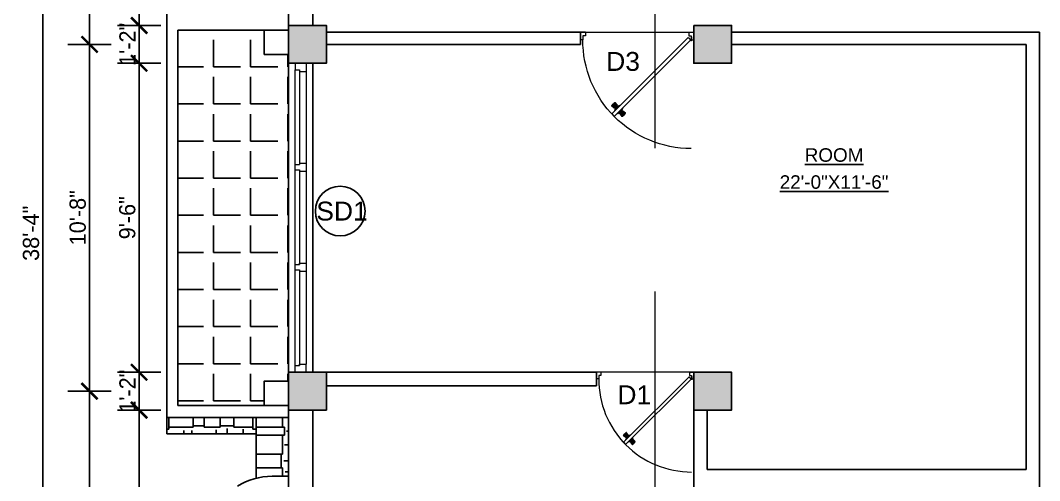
# Model space of a CAD drawing. Header units: inches. Extents: x 1397 to 20304, y -27267 to -746.
# Drawn here: x 9911 to 10288.3, y -18715.8 to -18545.3 of the extents above; entities that cross this region are included whole.
import ezdxf

# ---------------------------------------------------------------- set-up
doc = ezdxf.new("R2010")
doc.units = ezdxf.units.IN
doc.header["$LTSCALE"] = 17
doc.header["$MEASUREMENT"] = 0
doc.linetypes.add('21_FP_00$0$HIDDEN', pattern=[0.375, 0.25, -0.125])
doc.linetypes.add('PHANTOM2', pattern=[1.25, 0.625, -0.125, 0.125, -0.125, 0.125, -0.125])
for name, color, linetype, lineweight in [('25 BOT BAR', 12, 'Continuous', 25), ('aa_section_line', 2, 'PHANTOM2', 13), ('DOOR & WIN', 1, 'Continuous', 25), ('OUTLINE', 1, 'Continuous', 25), ('PUERTAS', 7, 'Continuous', 9), ('TEXT', 231, 'Continuous', 20), ('WINDOW FRAME PLAN', 162, 'Continuous', 18)]:
    doc.layers.add(name, color=color, linetype=linetype, lineweight=lineweight)
doc.styles.add('ARCHITECTURE', font='stylu.ttf')
doc.styles.add('DIMTEXT', font='arial.ttf', dxfattribs={"height": 6})
doc.dimstyles.new('8 SCALE', dxfattribs={"dimscale": 0, "dimtxt": 6, "dimasz": 6, "dimexe": 8, "dimexo": 8, "dimgap": 1.25, "dimtad": 1, "dimdec": 0, "dimzin": 3, "dimdsep": 46, "dimlunit": 4, "dimtxsty": 'ARCHITECTURE', "dimblk": 'ARCHTICK', "dimcen": 8, "dimdle": 8, "dimclrd": 5, "dimclre": 5, "dimclrt": 7, "dimadec": 0, "dimazin": 0, "dimtfac": 0.75, "dimtdec": 0, "dimtix": 1, "dimtmove": 2, "dimatfit": 3, "dimldrblk": 'ARCHTICK', "dimfxl": 8, "dimfxlon": 1, "dimtolj": 1, "dimtzin": 0, "dimlwd": -1, "dimlwe": -1, "dimarcsym": 0})

# ---------------------------------------------------------------- blocks, each defined once
blk = doc.blocks.new('3ft')
at = {"layer": 'PUERTAS', "color": 6}
for p, q in [((1.01, 2.52), (25.23, 26.74)), ((26.05, 25.92), (25.23, 26.74)), ((26.05, 25.92), (1.77, 1.64)), ((0, 2.4), (0, 0)), ((0.72, 2.4), (0, 2.4)), ((1.6, 0), (0, 0)), ((0.72, 1.52), (0.72, 2.44)), ((0.8, 1.52), (0.72, 1.52)), ((0.8, 1.52), (0.8, 2.41)), ((0.8, 1.2), (0.8, 1.52)), ((1.6, 1.2), (0.8, 1.2)), ((1.57, 1.84), (0.94, 2.47)), ((1.63, 1.89), (0.97, 2.55)), ((1.63, 1.89), (1.57, 1.84)), ((1.77, 1.64), (1.57, 1.84)), ((1.6, 0), (1.6, 1.2)), ((34.4, 0), (34.4, 1.2)), ((34.4, 1.2), (35.2, 1.2)), ((34.4, 0), (36, 0)), ((35.2, 1.2), (35.2, 2.4)), ((35.2, 2.4), (36, 2.4)), ((36, 0), (36, 2.4))]:
    blk.add_line(p, q, dxfattribs=at)
at = {"layer": 'PUERTAS', "color": 8}
for p, q in [((22.13, 26.28), (22.27, 26.42)), ((22.29, 26.41), (22.27, 26.42)), ((23.3, 25.66), (22.5, 26.56)), ((23.41, 25.77), (22.65, 26.71)), ((23.46, 25.83), (22.72, 26.75)), ((22.57, 24.94), (21.65, 25.68)), ((22.63, 24.99), (21.69, 25.75)), ((22.74, 25.1), (21.84, 25.9)), ((22.13, 26.28), (21.98, 26.13)), ((22.88, 25.24), (22.01, 26.06)), ((23.16, 25.52), (22.34, 26.39)), ((22.69, 24.32), (23.02, 24.83)), ((22.95, 24.96), (22.84, 25.07)), ((22.98, 24.99), (22.86, 25.1)), ((23.03, 25.04), (22.91, 25.15)), ((22.91, 24.53), (23.1, 24.91)), ((23.11, 25.12), (22.99, 25.23)), ((23.13, 24.76), (23.18, 24.99)), ((23.28, 25.3), (23.17, 25.41)), ((23.36, 25.37), (23.25, 25.49)), ((23.31, 24.94), (23.28, 25.08)), ((23.41, 25.43), (23.3, 25.54)), ((23.46, 25.09), (23.32, 25.13)), ((23.44, 25.45), (23.33, 25.56)), ((23.64, 25.27), (23.41, 25.22)), ((23.87, 25.49), (23.49, 25.3)), ((24.08, 25.71), (23.57, 25.38)), ((23.63, 23.38), (24.14, 23.72)), ((23.84, 23.6), (24.22, 23.79)), ((24.07, 23.82), (24.3, 23.88)), ((24.25, 24), (24.39, 23.97)), ((24.25, 23.26), (24.99, 22.34)), ((24.27, 23.64), (24.38, 23.53)), ((24.3, 23.67), (24.41, 23.56)), ((24.3, 23.32), (25.06, 22.38)), ((24.35, 23.72), (24.46, 23.61)), ((24.4, 24.15), (24.43, 24.01)), ((24.41, 23.43), (25.2, 22.53)), ((24.43, 23.8), (24.54, 23.69)), ((24.58, 24.33), (24.52, 24.1)), ((24.55, 23.57), (25.37, 22.7)), ((24.6, 23.97), (24.72, 23.86)), ((24.8, 24.56), (24.61, 24.18)), ((25.02, 24.77), (24.68, 24.26)), ((24.68, 24.05), (24.79, 23.94)), ((24.73, 24.1), (24.85, 23.99)), ((24.76, 24.13), (24.87, 24.02)), ((24.83, 23.85), (25.7, 23.03)), ((24.97, 23.99), (25.87, 23.2)), ((25.08, 24.1), (26.02, 23.34)), ((25.14, 24.15), (26.06, 23.41)), ((25.58, 22.82), (25.43, 22.67)), ((25.58, 22.82), (25.73, 22.97)), ((25.72, 22.98), (25.73, 22.97)), ((0, 0), (36, 0))]:
    blk.add_line(p, q, dxfattribs=at)
at = {"layer": 'PUERTAS', "color": 1}
for p, q in [((22.58, 26.7), (22.14, 26.26)), ((22.67, 26.73), (22.17, 26.23)), ((22.61, 26.67), (22.58, 26.7)), ((23.45, 25.91), (22.79, 26.73)), ((21.67, 25.73), (22.17, 26.23)), ((22.49, 24.95), (21.67, 25.61)), ((21.7, 25.82), (22.14, 26.26)), ((21.73, 25.79), (21.7, 25.82)), ((22.6, 24.96), (23.02, 25.38)), ((22.61, 24.25), (22.92, 24.72)), ((22.62, 24.13), (22.61, 24.14)), ((22.7, 25.07), (22.71, 25.06)), ((22.82, 25.06), (23.08, 25.32)), ((22.94, 24.95), (22.83, 25.07)), ((22.92, 24.72), (22.92, 24.72)), ((22.93, 24.94), (23.19, 25.21)), ((22.93, 24.84), (22.93, 24.83)), ((23.44, 25.81), (23.02, 25.38)), ((23.34, 25.58), (23.08, 25.32)), ((23.46, 25.47), (23.19, 25.21)), ((23.33, 25.7), (23.34, 25.69)), ((23.45, 25.46), (23.33, 25.57)), ((23.44, 23.31), (23.45, 23.3)), ((23.56, 23.3), (24.03, 23.61)), ((23.57, 25.47), (23.57, 25.47)), ((24.15, 25.79), (23.68, 25.48)), ((23.68, 25.48), (23.68, 25.48)), ((24.03, 23.61), (24.03, 23.62)), ((24.14, 23.62), (24.14, 23.62)), ((24.25, 23.62), (24.51, 23.89)), ((24.27, 25.78), (24.26, 25.79)), ((24.26, 23.29), (24.69, 23.71)), ((24.26, 23.63), (24.37, 23.52)), ((24.26, 23.18), (24.92, 22.37)), ((24.37, 23.52), (24.63, 23.77)), ((24.37, 23.4), (24.37, 23.4)), ((24.78, 24.15), (24.51, 23.89)), ((24.89, 24.03), (24.63, 23.77)), ((25.11, 24.14), (24.69, 23.71)), ((24.77, 24.14), (24.88, 24.03)), ((24.79, 24.38), (24.78, 24.37)), ((24.78, 24.26), (24.78, 24.26)), ((25.1, 24.84), (24.79, 24.38)), ((25, 24.03), (25, 24.03)), ((25.04, 22.36), (25.54, 22.86)), ((25.09, 24.96), (25.1, 24.95)), ((25.13, 22.39), (25.57, 22.83)), ((25.22, 24.14), (26.03, 23.48)), ((26.04, 23.37), (25.54, 22.86)), ((26.01, 23.27), (25.57, 22.83)), ((25.98, 23.3), (26.01, 23.27)), ((25.1, 22.42), (25.13, 22.39))]:
    blk.add_line(p, q, dxfattribs=at)
at = {"layer": 'PUERTAS', "color": 2}
for p, q in [((21.99, 26.11), (21.98, 26.13)), ((25.42, 22.68), (25.43, 22.67))]:
    blk.add_line(p, q, dxfattribs=at)
at = {"layer": 'PUERTAS', "color": 6}
for radius in [0.155, 0.0752]:
    blk.add_circle((0.82, 2.56), radius, dxfattribs=at)
blk.add_arc((0.82, 2.56), 34.38, 359.7285, 90.0333, dxfattribs=at)
at = {"layer": 'PUERTAS', "color": 1}
for centre, start, end in [((22.73, 26.68), 38.9236, 135), ((22.54, 25.01), 231.0764, 315), ((22.67, 24.2), 135, 225), ((22.77, 25.12), 225, 315), ((22.99, 24.89), 135, 219.7428), ((22.87, 24.78), 315, 39.7428), ((23.28, 25.63), 315, 45), ((23.39, 25.86), 315, 38.9236), ((23.51, 23.36), 225, 315), ((23.51, 25.41), 50.2572, 135), ((23.62, 25.53), 230.2572, 315), ((24.09, 23.56), 50.2572, 135), ((24.2, 23.68), 230.2572, 315), ((24.2, 25.73), 45, 135), ((24.32, 23.23), 135, 218.9236), ((24.42, 23.46), 135, 225), ((24.84, 24.31), 135, 219.7428), ((24.72, 24.21), 315, 39.7428), ((24.94, 23.98), 45, 135), ((25.04, 24.89), 315, 45), ((25.17, 24.08), 51.0764, 135), ((25.98, 23.42), 315, 51.0764), ((24.98, 22.42), 218.9236, 315)]:
    blk.add_arc(centre, 0.08, start, end, dxfattribs=at)
blk = doc.blocks.new('*U2802')
at = {"color": 3, "xscale": -1}
blk.add_blockref('3ft', (42, 0), dxfattribs=at)
blk = doc.blocks.new('*U3029')
at = {"layer": 'PUERTAS', "color": 2}
for p, q in [((11.61, 30.24), (12.57, 31.2)), ((11.61, 30.24), (39.94, 1.92)), ((40.83, 2.94), (12.57, 31.2)), ((16.34, 30.46), (16.36, 30.48)), ((12.35, 26.47), (12.33, 26.45)), ((0, 0), (0, 2.8)), ((0.93, 2.8), (0, 2.8)), ((1.87, 0), (0, 0)), ((0.93, 1.4), (0.93, 2.8)), ((1.87, 1.4), (0.93, 1.4)), ((1.87, 0), (1.87, 1.4)), ((39.94, 1.92), (40.16, 2.14)), ((40.1, 2.21), (40.86, 2.97)), ((40.1, 2.21), (40.16, 2.14)), ((40.13, 0), (40.13, 1.4)), ((40.13, 1.4), (41.07, 1.4)), ((40.13, 0), (42, 0)), ((40.16, 2.14), (40.9, 2.88)), ((41.07, 1.77), (41.07, 2.81)), ((41.07, 1.4), (41.07, 1.77)), ((41.07, 1.77), (41.16, 1.77)), ((41.16, 1.77), (41.16, 2.85)), ((41.16, 2.8), (42, 2.8)), ((42, 2.8), (42, 0))]:
    blk.add_line(p, q, dxfattribs=at)
at = {"layer": 'PUERTAS', "color": 8}
for p, q in [((14.63, 30.14), (15.5, 31.21)), ((14.69, 30.07), (15.57, 31.16)), ((14.82, 29.94), (15.74, 30.99)), ((14.98, 29.77), (15.94, 30.79)), ((15.31, 29.45), (16.33, 30.41)), ((15.47, 29.29), (16.52, 30.21)), ((15.99, 30.81), (16.01, 30.83)), ((16.19, 30.65), (16.01, 30.83)), ((16.19, 30.65), (16.36, 30.48)), ((12.67, 28.18), (11.59, 27.31)), ((12.74, 28.12), (11.65, 27.23)), ((12.87, 27.99), (11.82, 27.06)), ((12, 26.81), (11.98, 26.79)), ((12.15, 26.62), (11.98, 26.79)), ((13.04, 27.82), (12.01, 26.87)), ((12.15, 26.62), (12.33, 26.45)), ((13.36, 27.5), (12.4, 26.48)), ((13.52, 27.34), (12.6, 26.28)), ((13.65, 27.21), (12.77, 26.11)), ((12.82, 28.9), (13.2, 28.3)), ((13.71, 27.14), (12.84, 26.06)), ((13.12, 28.15), (12.99, 28.02)), ((13.14, 28.12), (13.01, 27.99)), ((13.06, 28.65), (13.29, 28.21)), ((13.2, 28.06), (13.07, 27.93)), ((13.3, 27.97), (13.17, 27.84)), ((13.33, 28.39), (13.39, 28.12)), ((13.5, 27.76), (13.37, 27.63)), ((13.59, 27.67), (13.46, 27.54)), ((13.54, 28.18), (13.49, 28.01)), ((13.65, 27.61), (13.52, 27.48)), ((13.71, 28), (13.54, 27.96)), ((13.68, 27.58), (13.55, 27.45)), ((13.92, 27.79), (13.65, 27.86)), ((14.18, 27.53), (13.75, 27.76)), ((14.43, 27.28), (13.83, 27.67)), ((13.91, 29.99), (14.5, 29.61)), ((14.16, 29.74), (14.59, 29.52)), ((14.42, 29.48), (14.69, 29.42)), ((14.63, 29.27), (14.8, 29.31)), ((14.66, 29.69), (14.79, 29.82)), ((14.68, 29.66), (14.82, 29.79)), ((14.74, 29.6), (14.87, 29.73)), ((14.8, 29.09), (14.85, 29.26)), ((14.84, 29.51), (14.97, 29.64)), ((15.01, 28.89), (14.95, 29.16)), ((15.04, 29.3), (15.17, 29.43)), ((15.28, 28.62), (15.05, 29.06)), ((15.14, 29.21), (15.27, 29.34)), ((15.52, 28.37), (15.14, 28.97)), ((15.2, 29.15), (15.33, 29.28)), ((15.22, 29.12), (15.35, 29.25)), ((15.6, 29.16), (16.69, 30.04)), ((15.67, 29.09), (16.75, 29.96)), ((0, 0), (42, 0))]:
    blk.add_line(p, q, dxfattribs=at)
at = {"layer": 'PUERTAS', "color": 1}
for p, q in [((14.64, 30.23), (15.41, 31.18)), ((15.55, 31.19), (16.13, 30.6)), ((15.62, 31.12), (15.65, 31.15)), ((15.65, 31.15), (16.17, 30.63)), ((16.72, 30.01), (16.13, 30.6)), ((16.68, 30.12), (16.17, 30.63)), ((11.62, 27.26), (12.21, 26.67)), ((12.58, 28.16), (11.63, 27.4)), ((11.69, 27.19), (11.66, 27.15)), ((11.66, 27.15), (12.17, 26.64)), ((12.69, 26.12), (12.17, 26.64)), ((12.79, 26.09), (12.21, 26.67)), ((12.7, 28.16), (13.2, 27.66)), ((12.73, 29.12), (12.72, 29.11)), ((12.72, 28.98), (13.08, 28.44)), ((12.83, 28.03), (12.84, 28.04)), ((13.7, 27.04), (12.93, 26.09)), ((12.97, 28.04), (13.27, 27.74)), ((13.11, 28.16), (12.98, 28.03)), ((13.08, 28.44), (13.08, 28.43)), ((13.09, 28.3), (13.09, 28.3)), ((13.09, 28.17), (13.4, 27.87)), ((13.69, 27.17), (13.2, 27.66)), ((13.57, 27.43), (13.27, 27.74)), ((13.71, 27.56), (13.4, 27.87)), ((13.69, 27.57), (13.56, 27.44)), ((13.56, 27.3), (13.57, 27.3)), ((13.69, 30.08), (13.7, 30.09)), ((13.83, 30.09), (14.37, 29.73)), ((13.83, 27.55), (13.84, 27.56)), ((13.97, 27.54), (13.96, 27.55)), ((14.51, 27.19), (13.97, 27.54)), ((14.37, 29.73), (14.38, 29.72)), ((14.51, 29.72), (14.5, 29.72)), ((14.63, 29.71), (14.94, 29.41)), ((14.65, 27.2), (14.64, 27.19)), ((14.65, 30.11), (15.14, 29.61)), ((14.65, 29.7), (14.78, 29.83)), ((14.78, 29.98), (14.77, 29.97)), ((14.77, 29.84), (15.07, 29.54)), ((15.25, 29.1), (14.94, 29.41)), ((15.37, 29.24), (15.07, 29.54)), ((15.64, 29.12), (15.14, 29.61)), ((15.23, 29.11), (15.36, 29.24)), ((15.25, 28.97), (15.25, 28.97)), ((15.26, 28.84), (15.25, 28.84)), ((15.62, 28.3), (15.26, 28.84)), ((15.51, 29.24), (15.5, 29.24)), ((15.61, 28.15), (15.62, 28.16)), ((15.76, 29.11), (16.71, 29.88)), ((16.65, 30.09), (16.68, 30.12)), ((12.72, 26.16), (12.69, 26.12))]:
    blk.add_line(p, q, dxfattribs=at)
at = {"layer": 'PUERTAS', "color": 2}
for radius in [0.181, 0.0878]:
    blk.add_circle((41.04, 2.99), radius, dxfattribs=at)
at = {"layer": 'PUERTAS', "color": 8}
blk.add_arc((41.04, 2.99), 40.11, 89.9667, 180.2715, dxfattribs=at)
at = {"layer": 'PUERTAS', "color": 1}
for centre, start, end in [((14.71, 30.17), 141.0764, 225), ((15.48, 31.12), 45, 141.0764), ((11.69, 27.33), 128.9236, 225), ((12.63, 28.09), 45, 128.9236), ((12.79, 29.04), 135, 225), ((12.9, 27.97), 45, 135), ((13.16, 28.24), 140.2572, 225), ((13.02, 28.36), 320.2572, 45), ((13.5, 27.37), 315, 45), ((13.62, 27.1), 321.0764, 45), ((13.76, 30.02), 45, 135), ((13.77, 27.63), 225, 309.7428), ((13.9, 27.49), 45, 129.7428), ((14.44, 29.79), 225, 309.7428), ((14.57, 29.65), 45, 129.7428), ((14.58, 27.25), 225, 315), ((14.84, 29.91), 135, 225), ((15.32, 28.91), 140.2572, 225), ((15.18, 29.03), 320.2572, 45), ((15.44, 29.3), 225, 315), ((15.55, 28.23), 315, 45), ((15.7, 29.18), 225, 308.9236), ((12.86, 26.15), 225, 321.0764)]:
    blk.add_arc(centre, 0.0933, start, end, dxfattribs=at)
blk = doc.blocks.new('_ArchTick')
at = {"color": 0, "linetype": 'ByBlock', "const_width": 0.15}
blk.add_lwpolyline([(-0.5, -0.5), (0.5, 0.5)], dxfattribs=at)
blk = doc.blocks.new('*D3227')
at = {"layer": '25 BOT BAR', "color": 5, "transparency": 16777216}
for p, q in [((9954.97, -18400.16), (9954.97, -18555.16)), ((9962.97, -18408.16), (9946.97, -18408.16)), ((9962.97, -18547.16), (9946.97, -18547.16))]:
    blk.add_line(p, q, dxfattribs=at)
at = {"layer": 'Defpoints', "color": 0, "transparency": 16777216}
for p in [(10010.29, -18408.16), (9954.97, -18547.16), (10010.29, -18547.16)]:
    blk.add_point(p, dxfattribs=at)
at = {"layer": '25 BOT BAR', "color": 5, "transparency": 16777216, "xscale": 6, "yscale": 6, "zscale": 6}
for p, rotation in [((9954.97, -18408.16), 90), ((9954.97, -18547.16), 270)]:
    blk.add_blockref('_ArchTick', p, dxfattribs=dict(at, rotation=rotation))
at = {"layer": '25 BOT BAR', "color": 7, "transparency": 16777216, "insert": (9950.51, -18477.66), "char_height": 6, "attachment_point": 5, "rotation": 90, "style": 'ARCHITECTURE'}
blk.add_mtext('\\A1;11\'-7"', dxfattribs=at)
blk = doc.blocks.new('*D3228')
at = {"layer": '25 BOT BAR', "color": 5, "transparency": 16777216}
for p, q in [((9954.97, -18547.16), (9954.97, -18541.16)), ((9962.97, -18547.16), (9946.97, -18547.16)), ((9954.97, -18547.16), (9954.97, -18561.16)), ((9962.97, -18561.16), (9946.97, -18561.16)), ((9954.97, -18561.16), (9954.97, -18567.16))]:
    blk.add_line(p, q, dxfattribs=at)
at = {"layer": 'Defpoints', "color": 0, "transparency": 16777216}
for p in [(10010.29, -18547.16), (9954.97, -18561.16), (10010.29, -18561.16)]:
    blk.add_point(p, dxfattribs=at)
at = {"layer": '25 BOT BAR', "color": 5, "transparency": 16777216, "xscale": 6, "yscale": 6, "zscale": 6}
for p, rotation in [((9954.97, -18547.16), 270), ((9954.97, -18561.16), 90)]:
    blk.add_blockref('_ArchTick', p, dxfattribs=dict(at, rotation=rotation))
at = {"layer": '25 BOT BAR', "color": 7, "transparency": 16777216, "insert": (9950.66, -18554.16), "char_height": 6, "attachment_point": 5, "rotation": 90, "style": 'ARCHITECTURE'}
blk.add_mtext('\\A1;1\'-2"', dxfattribs=at)
blk = doc.blocks.new('*D3229')
at = {"layer": '25 BOT BAR', "color": 5, "transparency": 16777216}
for p, q in [((9954.97, -18553.16), (9954.97, -18683.64)), ((9962.97, -18561.16), (9946.97, -18561.16)), ((9962.97, -18675.64), (9946.97, -18675.64))]:
    blk.add_line(p, q, dxfattribs=at)
at = {"layer": 'Defpoints', "color": 0, "transparency": 16777216}
for p in [(10010.29, -18561.16), (9954.97, -18675.64), (10010.29, -18675.64)]:
    blk.add_point(p, dxfattribs=at)
at = {"layer": '25 BOT BAR', "color": 5, "transparency": 16777216, "xscale": 6, "yscale": 6, "zscale": 6}
for p, rotation in [((9954.97, -18561.16), 90), ((9954.97, -18675.64), 270)]:
    blk.add_blockref('_ArchTick', p, dxfattribs=dict(at, rotation=rotation))
at = {"layer": '25 BOT BAR', "color": 7, "transparency": 16777216, "insert": (9950.61, -18618.4), "char_height": 6, "attachment_point": 5, "rotation": 90, "style": 'ARCHITECTURE'}
blk.add_mtext('\\A1;9\'-6"', dxfattribs=at)
blk = doc.blocks.new('*D3230')
at = {"layer": '25 BOT BAR', "color": 5, "transparency": 16777216}
for p, q in [((9954.97, -18675.64), (9954.97, -18669.64)), ((9962.97, -18675.64), (9946.97, -18675.64)), ((9954.97, -18675.64), (9954.97, -18689.64)), ((9962.97, -18689.64), (9946.97, -18689.64)), ((9954.97, -18689.64), (9954.97, -18695.64))]:
    blk.add_line(p, q, dxfattribs=at)
at = {"layer": 'Defpoints', "color": 0, "transparency": 16777216}
for p in [(10010.29, -18675.64), (9954.97, -18689.64), (10010.29, -18689.64)]:
    blk.add_point(p, dxfattribs=at)
at = {"layer": '25 BOT BAR', "color": 5, "transparency": 16777216, "xscale": 6, "yscale": 6, "zscale": 6}
for p, rotation in [((9954.97, -18675.64), 270), ((9954.97, -18689.64), 90)]:
    blk.add_blockref('_ArchTick', p, dxfattribs=dict(at, rotation=rotation))
at = {"layer": '25 BOT BAR', "color": 7, "transparency": 16777216, "insert": (9950.66, -18682.64), "char_height": 6, "attachment_point": 5, "rotation": 90, "style": 'ARCHITECTURE'}
blk.add_mtext('\\A1;1\'-2"', dxfattribs=at)
blk = doc.blocks.new('*D3231')
at = {"layer": '25 BOT BAR', "color": 5, "transparency": 16777216}
for p, q in [((9954.97, -18681.64), (9954.97, -18848.16)), ((9962.97, -18689.64), (9946.97, -18689.64)), ((9962.97, -18840.16), (9946.97, -18840.16))]:
    blk.add_line(p, q, dxfattribs=at)
at = {"layer": 'Defpoints', "color": 0, "transparency": 16777216}
for p in [(10010.29, -18689.64), (9954.97, -18840.16), (10010.29, -18840.16)]:
    blk.add_point(p, dxfattribs=at)
at = {"layer": '25 BOT BAR', "color": 5, "transparency": 16777216, "xscale": 6, "yscale": 6, "zscale": 6}
for p, rotation in [((9954.97, -18689.64), 90), ((9954.97, -18840.16), 270)]:
    blk.add_blockref('_ArchTick', p, dxfattribs=dict(at, rotation=rotation))
at = {"layer": '25 BOT BAR', "color": 7, "transparency": 16777216, "insert": (9950.51, -18764.9), "char_height": 6, "attachment_point": 5, "rotation": 90, "style": 'ARCHITECTURE'}
blk.add_mtext('\\A1;12\'-7"', dxfattribs=at)
blk = doc.blocks.new('*D3233')
at = {"layer": '25 BOT BAR', "color": 5, "transparency": 16777216}
for p, q in [((9936.63, -18855.16), (9936.63, -18674.64)), ((9944.63, -18682.64), (9928.63, -18682.64)), ((9944.63, -18847.16), (9928.63, -18847.16))]:
    blk.add_line(p, q, dxfattribs=at)
at = {"layer": 'Defpoints', "color": 0, "transparency": 16777216}
for p in [(9936.63, -18682.64), (10017.29, -18682.64), (10017.29, -18847.16)]:
    blk.add_point(p, dxfattribs=at)
at = {"layer": '25 BOT BAR', "color": 5, "transparency": 16777216, "xscale": 6, "yscale": 6, "zscale": 6}
for p, rotation in [((9936.63, -18682.64), 90), ((9936.63, -18847.16), 270)]:
    blk.add_blockref('_ArchTick', p, dxfattribs=dict(at, rotation=rotation))
at = {"layer": '25 BOT BAR', "color": 7, "transparency": 16777216, "insert": (9932.27, -18764.9), "char_height": 6, "attachment_point": 5, "rotation": 90, "style": 'ARCHITECTURE'}
blk.add_mtext('\\A1;13\'-9"', dxfattribs=at)
blk = doc.blocks.new('*D3234')
at = {"layer": '25 BOT BAR', "color": 5, "transparency": 16777216}
for p, q in [((9936.63, -18690.64), (9936.63, -18546.16)), ((9944.63, -18554.16), (9928.63, -18554.16)), ((9944.63, -18682.64), (9928.63, -18682.64))]:
    blk.add_line(p, q, dxfattribs=at)
at = {"layer": 'Defpoints', "color": 0, "transparency": 16777216}
for p in [(9936.63, -18554.16), (10017.29, -18554.16), (10017.29, -18682.64)]:
    blk.add_point(p, dxfattribs=at)
at = {"layer": '25 BOT BAR', "color": 5, "transparency": 16777216, "xscale": 6, "yscale": 6, "zscale": 6}
for p, rotation in [((9936.63, -18554.16), 90), ((9936.63, -18682.64), 270)]:
    blk.add_blockref('_ArchTick', p, dxfattribs=dict(at, rotation=rotation))
at = {"layer": '25 BOT BAR', "color": 7, "transparency": 16777216, "insert": (9932.26, -18618.4), "char_height": 6, "attachment_point": 5, "rotation": 90, "style": 'ARCHITECTURE'}
blk.add_mtext('\\A1;10\'-8"', dxfattribs=at)
blk = doc.blocks.new('*D3235')
at = {"layer": '25 BOT BAR', "color": 5, "transparency": 16777216}
for p, q in [((9936.63, -18562.16), (9936.63, -18393.16)), ((9944.63, -18401.16), (9928.63, -18401.16)), ((9944.63, -18554.16), (9928.63, -18554.16))]:
    blk.add_line(p, q, dxfattribs=at)
at = {"layer": 'Defpoints', "color": 0, "transparency": 16777216}
for p in [(9936.63, -18401.16), (10017.29, -18401.16), (10017.29, -18554.16)]:
    blk.add_point(p, dxfattribs=at)
at = {"layer": '25 BOT BAR', "color": 5, "transparency": 16777216, "xscale": 6, "yscale": 6, "zscale": 6}
for p, rotation in [((9936.63, -18401.16), 90), ((9936.63, -18554.16), 270)]:
    blk.add_blockref('_ArchTick', p, dxfattribs=dict(at, rotation=rotation))
at = {"layer": '25 BOT BAR', "color": 7, "transparency": 16777216, "insert": (9932.28, -18477.66), "char_height": 6, "attachment_point": 5, "rotation": 90, "style": 'ARCHITECTURE'}
blk.add_mtext('\\A1;12\'-9"', dxfattribs=at)
blk = doc.blocks.new('*D3236')
at = {"layer": '25 BOT BAR', "color": 5, "transparency": 16777216}
for p, q in [((9919.35, -18386.16), (9919.35, -18862.16)), ((9927.35, -18394.16), (9911.35, -18394.16)), ((9927.35, -18854.16), (9911.35, -18854.16))]:
    blk.add_line(p, q, dxfattribs=at)
at = {"layer": 'Defpoints', "color": 0, "transparency": 16777216}
for p in [(10010.29, -18394.16), (9919.35, -18854.16), (10010.29, -18854.16)]:
    blk.add_point(p, dxfattribs=at)
at = {"layer": '25 BOT BAR', "color": 5, "transparency": 16777216, "xscale": 6, "yscale": 6, "zscale": 6}
for p, rotation in [((9919.35, -18394.16), 90), ((9919.35, -18854.16), 270)]:
    blk.add_blockref('_ArchTick', p, dxfattribs=dict(at, rotation=rotation))
at = {"layer": '25 BOT BAR', "color": 7, "transparency": 16777216, "insert": (9914.97, -18624.16), "char_height": 6, "attachment_point": 5, "rotation": 90, "style": 'ARCHITECTURE'}
blk.add_mtext('\\A1;38\'-4"', dxfattribs=at)
blk = doc.blocks.new('*D3425')
at = {"layer": '25 BOT BAR', "color": 5, "transparency": 16777216}
for p, q in [((9965.29, -18899.11), (9965.29, -18915.11)), ((9994.29, -18899.11), (9994.29, -18915.11)), ((10002.29, -18907.11), (9957.29, -18907.11))]:
    blk.add_line(p, q, dxfattribs=at)
at = {"layer": 'Defpoints', "color": 0, "transparency": 16777216}
for p in [(9965.29, -18698.16), (9994.29, -18870.16), (9965.29, -18907.11)]:
    blk.add_point(p, dxfattribs=at)
at = {"layer": '25 BOT BAR', "color": 5, "transparency": 16777216, "xscale": 6, "yscale": 6, "zscale": 6, "rotation": 180}
blk.add_blockref('_ArchTick', (9965.29, -18907.11), dxfattribs=at)
at = {"layer": '25 BOT BAR', "color": 5, "transparency": 16777216, "xscale": 6, "yscale": 6, "zscale": 6}
blk.add_blockref('_ArchTick', (9994.29, -18907.11), dxfattribs=at)
at = {"layer": '25 BOT BAR', "color": 7, "transparency": 16777216, "insert": (9979.79, -18902.73), "char_height": 6, "attachment_point": 5, "style": 'ARCHITECTURE'}
blk.add_mtext('\\A1;2\'-5"', dxfattribs=at)
blk = doc.blocks.new('*D3426')
at = {"layer": '25 BOT BAR', "color": 5, "transparency": 16777216}
for p, q in [((9965.29, -18935.57), (9965.29, -18951.57)), ((10010.29, -18935.57), (10010.29, -18951.57)), ((10018.29, -18943.57), (9957.29, -18943.57))]:
    blk.add_line(p, q, dxfattribs=at)
at = {"layer": 'Defpoints', "color": 0, "transparency": 16777216}
for p in [(9965.29, -18698.16), (10010.29, -18854.16), (9965.29, -18943.57)]:
    blk.add_point(p, dxfattribs=at)
at = {"layer": '25 BOT BAR', "color": 5, "transparency": 16777216, "xscale": 6, "yscale": 6, "zscale": 6, "rotation": 180}
blk.add_blockref('_ArchTick', (9965.29, -18943.57), dxfattribs=at)
at = {"layer": '25 BOT BAR', "color": 5, "transparency": 16777216, "xscale": 6, "yscale": 6, "zscale": 6}
blk.add_blockref('_ArchTick', (10010.29, -18943.57), dxfattribs=at)
at = {"layer": '25 BOT BAR', "color": 7, "transparency": 16777216, "insert": (9987.79, -18939.22), "char_height": 6, "attachment_point": 5, "style": 'ARCHITECTURE'}
blk.add_mtext('\\A1;3\'-9"', dxfattribs=at)

msp = doc.modelspace()

# ---------------------------------------------------------------- hatches: boundary and pattern name
at = {"layer": 'DOOR & WIN'}
h = msp.add_hatch(color=256, dxfattribs=at)
h.dxf.hatch_style = 1
h.paths.add_polyline_path([(10024.29, -18547.16), (10010.29, -18547.16), (10010.29, -18561.16), (10024.29, -18561.16)])
h = msp.add_hatch(color=256, dxfattribs=at)
h.dxf.hatch_style = 1
h.paths.add_polyline_path([(10174.29, -18547.16), (10160.29, -18547.16), (10160.29, -18561.16), (10174.29, -18561.16)])
h = msp.add_hatch(color=256, dxfattribs=at)
h.dxf.hatch_style = 1
h.paths.add_polyline_path([(10024.29, -18675.64), (10010.29, -18675.64), (10010.29, -18689.64), (10024.29, -18689.64)])
h = msp.add_hatch(color=256, dxfattribs=at)
h.dxf.hatch_style = 1
h.paths.add_polyline_path([(10174.29, -18675.64), (10160.29, -18675.64), (10160.29, -18689.64), (10174.29, -18689.64)])
at = {"layer": 'OUTLINE'}
h = msp.add_hatch(dxfattribs=at)
h.set_pattern_fill('ANGLE', color=8, scale=50)
h.set_pattern_definition([(0, (0, 0), (0, 13.75), [10, -3.75]), (90, (0, 0), (-13.75, 8e-16), [10, -3.75])])
h.paths.add_polyline_path([(10010.29, -18561.16), (10010.29, -18557.9), (10001.29, -18557.9), (10001.29, -18548.9), (9969.29, -18548.9), (9969.29, -18687.9), (10001.29, -18687.9), (10001.29, -18678.9), (10010.29, -18678.9), (10010.29, -18675.64)])
h = msp.add_hatch(dxfattribs=at)
h.set_pattern_fill('AR-RSHKE', color=8)
h.paths.add_polyline_path([(9998.29, -18692.4), (9965.29, -18692.4), (9965.29, -18698.4), (9998.29, -18698.4)])
h = msp.add_hatch(dxfattribs=at)
h.set_pattern_fill('AR-RSHKE', color=8, angle=90)
edge = h.paths.add_edge_path()
edge.add_line((10010.29, -18692.4), (9998.29, -18692.4))
edge.add_line((9998.29, -18692.4), (9998.29, -18714.9))
edge.add_arc((10004.19, -18738.16), 24, 90, 104.2391, ccw=False)
edge.add_line((10004.19, -18714.16), (10010.29, -18714.16))
edge.add_line((10010.29, -18714.16), (10010.29, -18692.4))

# ---------------------------------------------------------------- linework, layer by layer
at = {"layer": '25 BOT BAR'}
for p, q in [((9965.29, -18538.4), (9965.29, -18698.16)), ((10010.29, -18547.16), (10010.29, -18538.16)), ((10019.29, -18538.16), (10019.29, -18547.16)), ((9969.29, -18548.9), (9969.29, -18687.9)), ((10010.29, -18548.9), (9969.29, -18548.9)), ((10024.29, -18549.66), (10118.29, -18549.66)), ((10118.29, -18549.66), (10118.29, -18554.16)), ((10288.29, -18549.66), (10174.29, -18549.66)), ((10288.29, -18549.66), (10288.29, -18731.64)), ((10024.29, -18554.16), (10118.29, -18554.16)), ((10283.29, -18554.16), (10174.29, -18554.16)), ((10283.29, -18554.16), (10283.29, -18711.64)), ((10010.29, -18561.16), (10010.29, -18675.64)), ((10019.29, -18561.16), (10019.29, -18675.64)), ((10124.29, -18675.64), (10024.29, -18675.64)), ((10124.29, -18675.64), (10124.29, -18680.64)), ((10124.29, -18680.64), (10024.29, -18680.64)), ((10010.29, -18687.9), (9969.29, -18687.9)), ((10010.29, -18692.4), (9965.29, -18692.4)), ((9965.29, -18692.4), (9965.29, -18698.4)), ((9998.29, -18714.9), (9998.29, -18692.4)), ((10010.29, -18689.64), (10010.29, -18840.16)), ((10010.29, -18689.64), (10019.29, -18689.64)), ((10019.29, -18689.64), (10019.29, -18840.16)), ((10160.29, -18718.64), (10160.29, -18689.64)), ((10165.29, -18711.64), (10165.29, -18689.64)), ((9998.29, -18698.4), (9965.29, -18698.4)), ((10165.29, -18711.64), (10283.29, -18711.64)), ((10004.19, -18714.16), (10010.29, -18714.16))]:
    msp.add_line(p, q, dxfattribs=at)
for points in [[(10010.29, -18548.9), (10001.29, -18548.9), (10001.29, -18557.9), (10010.29, -18557.9)], [(10010.29, -18678.9), (10001.29, -18678.9), (10001.29, -18687.9), (10010.29, -18687.9)]]:
    msp.add_lwpolyline(points, close=True, dxfattribs=at)
msp.add_circle((10029.4, -18615.93), 9.19, dxfattribs=at)
msp.add_arc((10004.19, -18738.16), 24, 90, 122.203, dxfattribs=at)
at = {"layer": 'aa_section_line', "linetype": '21_FP_00$0$HIDDEN', "ltscale": 25}
msp.add_line((10145.86, -18326.97), (10145.85, -18946.9), dxfattribs=at)
at = {"layer": 'DOOR & WIN'}
for p, q in [((10010.29, -18675.64), (10010.29, -18561.16)), ((10019.29, -18561.16), (10010.29, -18561.16)), ((10019.29, -18561.16), (10019.29, -18675.64)), ((10019.29, -18675.64), (10010.29, -18675.64)), ((10019.29, -18675.64), (10010.29, -18675.64))]:
    msp.add_line(p, q, dxfattribs=at)
at = {"layer": 'OUTLINE'}
for points in [[(10010.29, -18547.16), (10024.29, -18547.16), (10024.29, -18561.16), (10010.29, -18561.16)], [(10160.29, -18547.16), (10174.29, -18547.16), (10174.29, -18561.16), (10160.29, -18561.16)], [(10010.29, -18675.64), (10024.29, -18675.64), (10024.29, -18689.64), (10010.29, -18689.64)], [(10160.29, -18675.64), (10174.29, -18675.64), (10174.29, -18689.64), (10160.29, -18689.64)]]:
    msp.add_lwpolyline(points, close=True, dxfattribs=at)
at = {"layer": 'WINDOW FRAME PLAN'}
for p, q in [((10012.79, -18561.16), (10012.79, -18563.66)), ((10016.79, -18561.16), (10016.79, -18564.16)), ((10012.79, -18673.14), (10012.79, -18563.66)), ((10012.79, -18563.66), (10014.29, -18563.66)), ((10014.29, -18563.66), (10014.29, -18564.16)), ((10014.29, -18564.16), (10014.29, -18598.66)), ((10014.29, -18564.16), (10016.79, -18564.16)), ((10016.79, -18564.16), (10016.79, -18672.64)), ((10012.79, -18598.66), (10014.29, -18598.66)), ((10014.29, -18598.16), (10016.79, -18598.16)), ((10012.79, -18600.66), (10014.29, -18600.66)), ((10014.29, -18600.66), (10014.29, -18601.16)), ((10014.29, -18600.66), (10014.29, -18635.66)), ((10014.29, -18601.16), (10016.79, -18601.16)), ((10012.79, -18635.66), (10014.29, -18635.66)), ((10014.29, -18635.16), (10016.79, -18635.16)), ((10014.29, -18635.66), (10014.29, -18635.16)), ((10012.79, -18637.66), (10014.29, -18637.66)), ((10014.29, -18637.66), (10014.29, -18673.14)), ((10014.29, -18638.16), (10016.79, -18638.16)), ((10012.79, -18675.64), (10012.79, -18673.14)), ((10012.79, -18673.14), (10014.29, -18673.14)), ((10014.29, -18672.64), (10016.79, -18672.64)), ((10014.29, -18673.14), (10014.29, -18672.64)), ((10016.79, -18675.64), (10016.79, -18672.64))]:
    msp.add_line(p, q, dxfattribs=at)

# ---------------------------------------------------------------- block references
at = {"layer": 'DOOR & WIN', "xscale": -1, "rotation": 180}
for name, p in [('*U3029', (10118.29, -18549.66)), ('*U2802', (10118.29, -18675.64))]:
    msp.add_blockref(name, p, dxfattribs=at)

# ---------------------------------------------------------------- texts
at = {"layer": 'DOOR & WIN', "char_height": 5, "attachment_point": 5}
for s, insert in [('{\\fArial TUR|b0|i0|c162|p34;\\L\\C7;ROOM}', (10212.2, -18595.19)), ('{\\fArial TUR|b0|i0|c0|p34;\\L\\C7;22\'-0"X11\'-6"}', (10212.2, -18605.2))]:
    msp.add_mtext(s, dxfattribs=dict(at, insert=insert))
at = {"layer": 'TEXT', "style": 'DIMTEXT'}
for s, p in [('D3', (10127.86, -18563.99)), ('D1', (10132.02, -18687.47))]:
    msp.add_text(s, height=7, dxfattribs=at).set_placement(p)
msp.add_text('SD1', height=7, rotation=360, dxfattribs=at).set_placement((10020.56, -18619.43))

# ---------------------------------------------------------------- dimensions: what is measured, and where the dimension line sits
at = {"layer": '25 BOT BAR'}
for base, p1, p2, picture, middle in [((9919.35, -18854.16), (10010.29, -18394.16), (10010.29, -18854.16), '*D3236', (9914.97, -18624.16)), ((9936.63, -18401.16), (10017.29, -18554.16), (10017.29, -18401.16), '*D3235', (9932.28, -18477.66)), ((9954.97, -18547.16), (10010.29, -18408.16), (10010.29, -18547.16), '*D3227', (9950.51, -18477.66)), ((9954.97, -18561.16), (10010.29, -18547.16), (10010.29, -18561.16), '*D3228', (9950.66, -18554.16)), ((9936.63, -18554.16), (10017.29, -18682.64), (10017.29, -18554.16), '*D3234', (9932.26, -18618.4)), ((9954.97, -18675.64), (10010.29, -18561.16), (10010.29, -18675.64), '*D3229', (9950.61, -18618.4)), ((9954.97, -18689.64), (10010.29, -18675.64), (10010.29, -18689.64), '*D3230', (9950.66, -18682.64)), ((9936.63, -18682.64), (10017.29, -18847.16), (10017.29, -18682.64), '*D3233', (9932.27, -18764.9)), ((9954.97, -18840.16), (10010.29, -18689.64), (10010.29, -18840.16), '*D3231', (9950.51, -18764.9))]:
    dim = msp.add_linear_dim(base=base, p1=p1, p2=p2, angle=90, dimstyle='8 SCALE', override={"dimscale": 1}, dxfattribs=at)
    dim.commit()
    dim.dimension.update_dxf_attribs({"geometry": picture, "text_midpoint": middle})
for base, p1, picture, middle in [((9965.29, -18907.11), (9994.29, -18870.16), '*D3425', (9979.79, -18902.73)), ((9965.29, -18943.57), (10010.29, -18854.16), '*D3426', (9987.79, -18939.22))]:
    dim = msp.add_linear_dim(base=base, p1=p1, p2=(9965.29, -18698.16), dimstyle='8 SCALE', override={"dimscale": 1}, dxfattribs=at)
    dim.commit()
    dim.dimension.update_dxf_attribs({"geometry": picture, "text_midpoint": middle})

doc.saveas('drawing.dxf')
